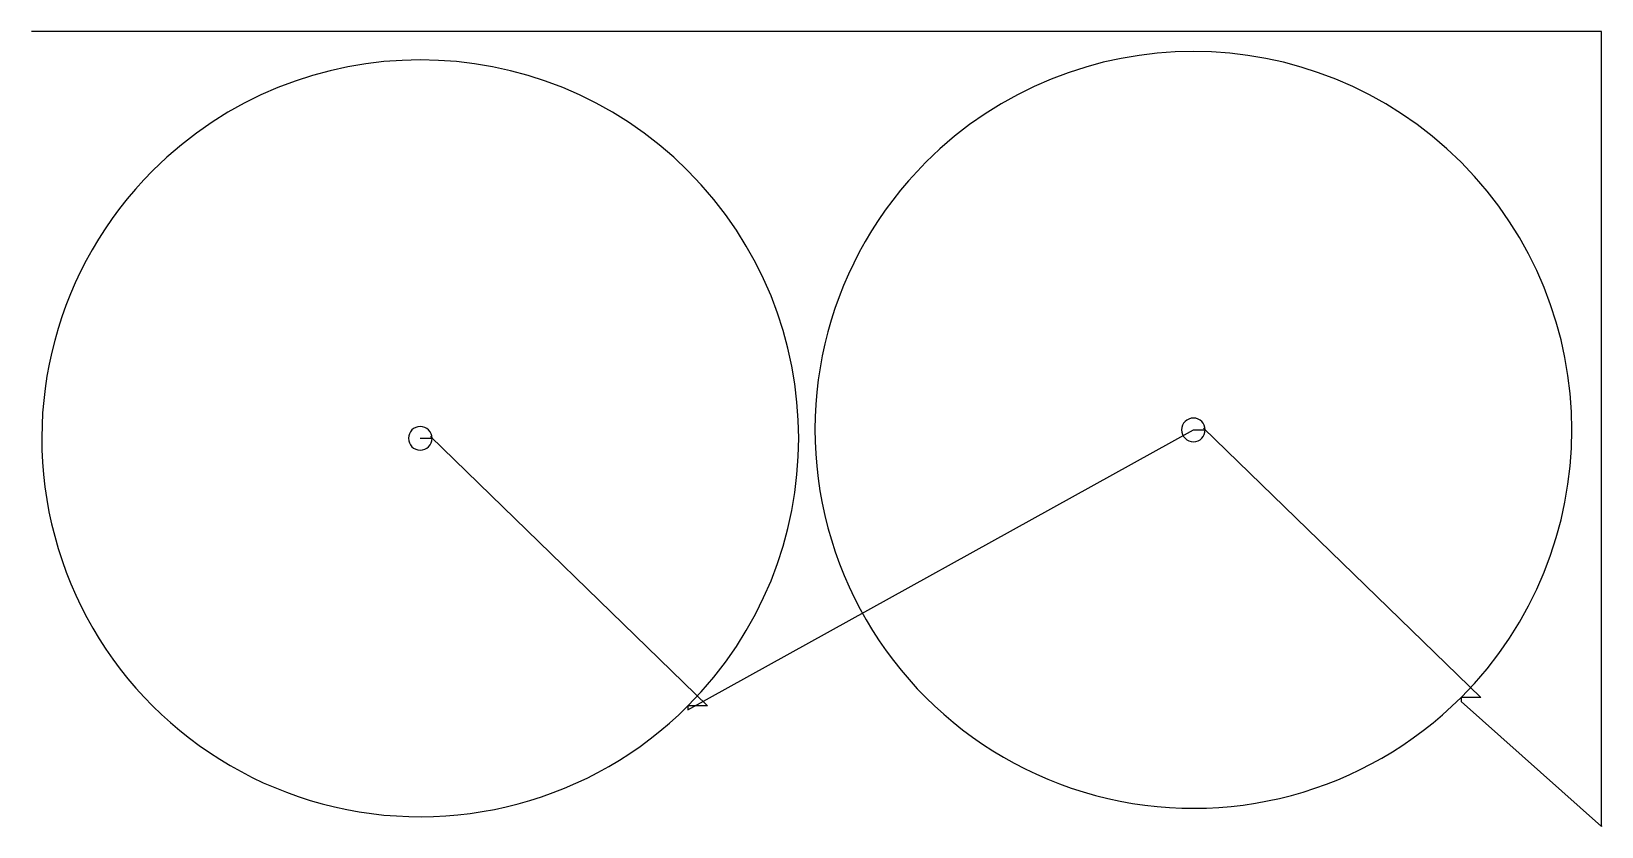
# Model space of a CAD drawing. Header units: metres. Extents: x 0 to 1995, y 0 to 1010.
import ezdxf

# ---------------------------------------------------------------- set-up
doc = ezdxf.new("R2010")
doc.units = ezdxf.units.M

msp = doc.modelspace()

# ---------------------------------------------------------------- linework, layer by layer
at = {"layer": 'TOOL_0'}
for p, q in [((1, 1010.235), (0, 1010.235)), ((1994.602, 1010.235), (1, 1010.235)), ((1994.602, 0.999), (1994.602, 1010.235)), ((833.908, 148.335), (1476.106, 503.985)), ((1476.106, 503.985), (1491.106, 503.985)), ((1491.106, 503.985), (1488.985, 506.106)), ((1488.985, 506.106), (1841.048, 164.044)), ((493.966, 493.277), (508.966, 493.277)), ((508.966, 493.277), (506.845, 495.398)), ((506.845, 495.398), (858.908, 153.335)), ((1816.049, 164.045), (1816.048, 159.044)), ((1841.048, 164.044), (1816.048, 164.044)), ((833.909, 153.336), (833.908, 148.335)), ((858.908, 153.335), (833.908, 153.335)), ((1816.048, 159.044), (1994.602, -0.001)), ((1994.602, -0.001), (1994.602, 0.999)), ((1994.602, 0.999), (1994.602, -0.001)), ((1994.602, -0.001), (1994.602, 0.999))]:
    msp.add_line(p, q, dxfattribs=at)
for centre, radius, start, end in [((1476.107, 503.986), 480.75, 315.000084, 134.999916), ((493.967, 493.277), 480.75, 315.000084, 134.999916), ((1476.106, 503.986), 480.751, 134.999831, 315), ((493.966, 493.277), 480.751, 134.999831, 315), ((1476.106, 503.985), 15, 0, 180), ((493.966, 493.277), 15, 0, 180), ((1476.106, 503.985), 15, 180, 0), ((493.966, 493.277), 15, 180, 0)]:
    msp.add_arc(centre, radius, start, end, dxfattribs=at)

doc.saveas('drawing.dxf')
